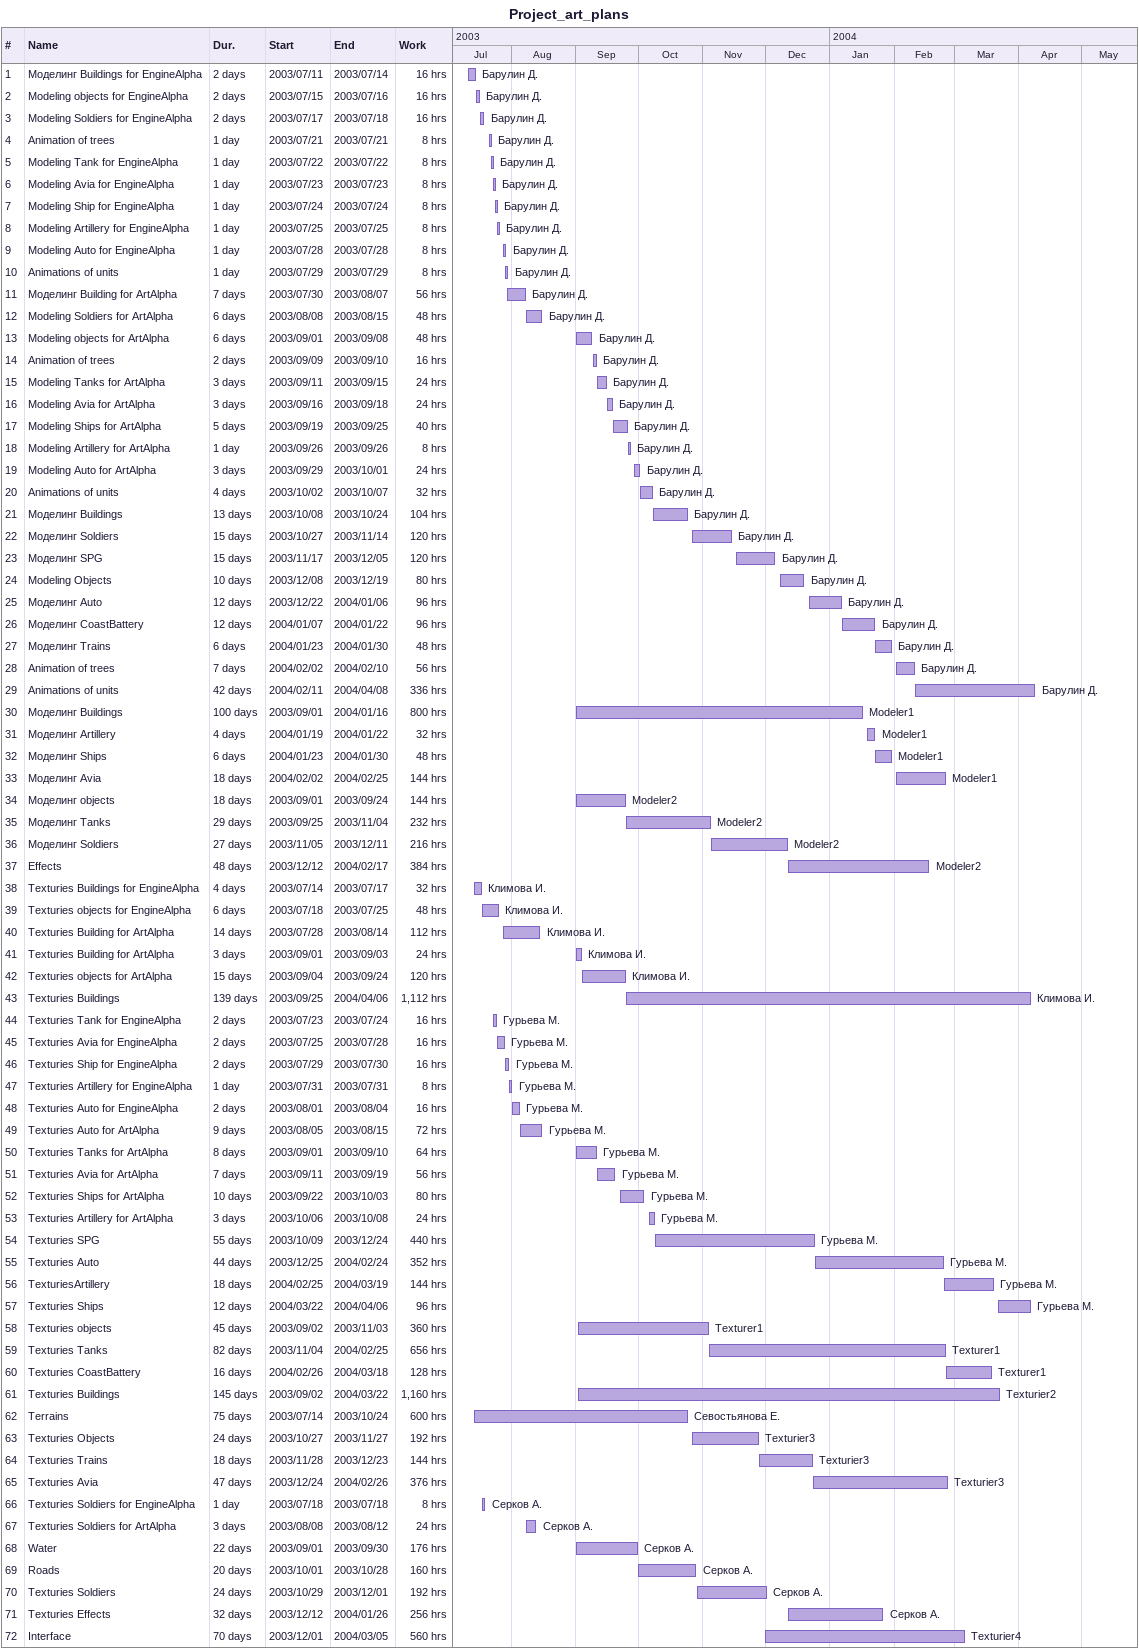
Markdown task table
Project_art_plans

| ID | Task | Duration | Start | Finish | Resources | Work (h) |
|---|---|---|---|---|---|---|
| 1 | Моделинг Buildings for EngineAlpha | 2d | 2003-07-11 | 2003-07-14 | Барулин Д. | 16 |
| 2 | Modeling objects for EngineAlpha | 2d | 2003-07-15 | 2003-07-16 | Барулин Д. | 16 |
| 3 | Modeling Soldiers for EngineAlpha | 2d | 2003-07-17 | 2003-07-18 | Барулин Д. | 16 |
| 4 | Animation of trees | 1d | 2003-07-21 | 2003-07-21 | Барулин Д. | 8 |
| 5 | Modeling Tank for EngineAlpha | 1d | 2003-07-22 | 2003-07-22 | Барулин Д. | 8 |
| 6 | Modeling Avia for EngineAlpha | 1d | 2003-07-23 | 2003-07-23 | Барулин Д. | 8 |
| 7 | Modeling Ship for EngineAlpha | 1d | 2003-07-24 | 2003-07-24 | Барулин Д. | 8 |
| 8 | Modeling Artillery for EngineAlpha | 1d | 2003-07-25 | 2003-07-25 | Барулин Д. | 8 |
| 9 | Modeling Auto for EngineAlpha | 1d | 2003-07-28 | 2003-07-28 | Барулин Д. | 8 |
| 10 | Animations of units | 1d | 2003-07-29 | 2003-07-29 | Барулин Д. | 8 |
| 11 | Моделинг Building for ArtAlpha | 7d | 2003-07-30 | 2003-08-07 | Барулин Д. | 56 |
| 12 | Modeling Soldiers for ArtAlpha | 6d | 2003-08-08 | 2003-08-15 | Барулин Д. | 48 |
| 13 | Modeling objects for ArtAlpha | 6d | 2003-09-01 | 2003-09-08 | Барулин Д. | 48 |
| 14 | Animation of trees | 2d | 2003-09-09 | 2003-09-10 | Барулин Д. | 16 |
| 15 | Modeling Tanks for ArtAlpha | 3d | 2003-09-11 | 2003-09-15 | Барулин Д. | 24 |
| 16 | Modeling Avia for ArtAlpha | 3d | 2003-09-16 | 2003-09-18 | Барулин Д. | 24 |
| 17 | Modeling Ships for ArtAlpha | 5d | 2003-09-19 | 2003-09-25 | Барулин Д. | 40 |
| 18 | Modeling Artillery for ArtAlpha | 1d | 2003-09-26 | 2003-09-26 | Барулин Д. | 8 |
| 19 | Modeling Auto for ArtAlpha | 3d | 2003-09-29 | 2003-10-01 | Барулин Д. | 24 |
| 20 | Animations of units | 4d | 2003-10-02 | 2003-10-07 | Барулин Д. | 32 |
| 21 | Моделинг Buildings | 13d | 2003-10-08 | 2003-10-24 | Барулин Д. | 104 |
| 22 | Моделинг Soldiers | 15d | 2003-10-27 | 2003-11-14 | Барулин Д. | 120 |
| 23 | Моделинг SPG | 15d | 2003-11-17 | 2003-12-05 | Барулин Д. | 120 |
| 24 | Modeling Objects | 10d | 2003-12-08 | 2003-12-19 | Барулин Д. | 80 |
| 25 | Моделинг Auto | 12d | 2003-12-22 | 2004-01-06 | Барулин Д. | 96 |
| 26 | Моделинг CoastBattery | 12d | 2004-01-07 | 2004-01-22 | Барулин Д. | 96 |
| 27 | Моделинг Trains | 6d | 2004-01-23 | 2004-01-30 | Барулин Д. | 48 |
| 28 | Animation of trees | 7d | 2004-02-02 | 2004-02-10 | Барулин Д. | 56 |
| 29 | Animations of units | 42d | 2004-02-11 | 2004-04-08 | Барулин Д. | 336 |
| 30 | Моделинг Buildings | 100d | 2003-09-01 | 2004-01-16 | Modeler1 | 800 |
| 31 | Моделинг Artillery | 4d | 2004-01-19 | 2004-01-22 | Modeler1 | 32 |
| 32 | Моделинг Ships | 6d | 2004-01-23 | 2004-01-30 | Modeler1 | 48 |
| 33 | Моделинг Avia | 18d | 2004-02-02 | 2004-02-25 | Modeler1 | 144 |
| 34 | Моделинг objects | 18d | 2003-09-01 | 2003-09-24 | Modeler2 | 144 |
| 35 | Моделинг Tanks | 29d | 2003-09-25 | 2003-11-04 | Modeler2 | 232 |
| 36 | Моделинг Soldiers | 27d | 2003-11-05 | 2003-12-11 | Modeler2 | 216 |
| 37 | Effects | 48d | 2003-12-12 | 2004-02-17 | Modeler2 | 384 |
| 38 | Texturies Buildings for EngineAlpha | 4d | 2003-07-14 | 2003-07-17 | Климова И. | 32 |
| 39 | Texturies objects for EngineAlpha | 6d | 2003-07-18 | 2003-07-25 | Климова И. | 48 |
| 40 | Texturies Building for ArtAlpha | 14d | 2003-07-28 | 2003-08-14 | Климова И. | 112 |
| 41 | Texturies Building for ArtAlpha | 3d | 2003-09-01 | 2003-09-03 | Климова И. | 24 |
| 42 | Texturies objects for ArtAlpha | 15d | 2003-09-04 | 2003-09-24 | Климова И. | 120 |
| 43 | Texturies Buildings | 139d | 2003-09-25 | 2004-04-06 | Климова И. | 1112 |
| 44 | Texturies Tank for EngineAlpha | 2d | 2003-07-23 | 2003-07-24 | Гурьева М. | 16 |
| 45 | Texturies Avia for EngineAlpha | 2d | 2003-07-25 | 2003-07-28 | Гурьева М. | 16 |
| 46 | Texturies Ship for EngineAlpha | 2d | 2003-07-29 | 2003-07-30 | Гурьева М. | 16 |
| 47 | Texturies Artillery for EngineAlpha | 1d | 2003-07-31 | 2003-07-31 | Гурьева М. | 8 |
| 48 | Texturies Auto for EngineAlpha | 2d | 2003-08-01 | 2003-08-04 | Гурьева М. | 16 |
| 49 | Texturies Auto for ArtAlpha | 9d | 2003-08-05 | 2003-08-15 | Гурьева М. | 72 |
| 50 | Texturies Tanks for ArtAlpha | 8d | 2003-09-01 | 2003-09-10 | Гурьева М. | 64 |
| 51 | Texturies Avia for ArtAlpha | 7d | 2003-09-11 | 2003-09-19 | Гурьева М. | 56 |
| 52 | Texturies Ships for ArtAlpha | 10d | 2003-09-22 | 2003-10-03 | Гурьева М. | 80 |
| 53 | Texturies Artillery for ArtAlpha | 3d | 2003-10-06 | 2003-10-08 | Гурьева М. | 24 |
| 54 | Texturies SPG | 55d | 2003-10-09 | 2003-12-24 | Гурьева М. | 440 |
| 55 | Texturies Auto | 44d | 2003-12-25 | 2004-02-24 | Гурьева М. | 352 |
| 56 | TexturiesArtillery | 18d | 2004-02-25 | 2004-03-19 | Гурьева М. | 144 |
| 57 | Texturies Ships | 12d | 2004-03-22 | 2004-04-06 | Гурьева М. | 96 |
| 58 | Texturies objects | 45d | 2003-09-02 | 2003-11-03 | Texturer1 | 360 |
| 59 | Texturies Tanks | 82d | 2003-11-04 | 2004-02-25 | Texturer1 | 656 |
| 60 | Texturies CoastBattery | 16d | 2004-02-26 | 2004-03-18 | Texturer1 | 128 |
| 61 | Texturies Buildings | 145d | 2003-09-02 | 2004-03-22 | Texturier2 | 1160 |
| 62 | Terrains | 75d | 2003-07-14 | 2003-10-24 | Севостьянова Е. | 600 |
| 63 | Texturies Objects | 24d | 2003-10-27 | 2003-11-27 | Texturier3 | 192 |
| 64 | Texturies Trains | 18d | 2003-11-28 | 2003-12-23 | Texturier3 | 144 |
| 65 | Texturies Avia | 47d | 2003-12-24 | 2004-02-26 | Texturier3 | 376 |
| 66 | Texturies Soldiers for EngineAlpha | 1d | 2003-07-18 | 2003-07-18 | Серков А. | 8 |
| 67 | Texturies Soldiers for ArtAlpha | 3d | 2003-08-08 | 2003-08-12 | Серков А. | 24 |
| 68 | Water | 22d | 2003-09-01 | 2003-09-30 | Серков А. | 176 |
| 69 | Roads | 20d | 2003-10-01 | 2003-10-28 | Серков А. | 160 |
| 70 | Texturies Soldiers | 24d | 2003-10-29 | 2003-12-01 | Серков А. | 192 |
| 71 | Texturies Effects | 32d | 2003-12-12 | 2004-01-26 | Серков А. | 256 |
| 72 | Interface | 70d | 2003-12-01 | 2004-03-05 | Texturier4 | 560 |
